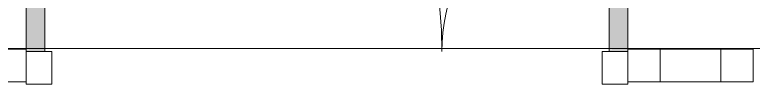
# Model space of a CAD drawing. Header units: millimetres. Extents: x -213911 to 415037, y -3642 to 107391.
# Drawn here: x 22620 to 24210, y 87029 to 87178 of the extents above; entities that cross this region are included whole.
import ezdxf

# ---------------------------------------------------------------- set-up
doc = ezdxf.new("R2010")
doc.units = ezdxf.units.MM
for name, color, linetype, lineweight in [('A-DETL-GENF', 7, 'Continuous', 9), ('A-FLOR', 7, 'Continuous', 9), ('A-GLAZ-CURT', 7, 'Continuous', 9), ('A-GLAZ-CURT-2', 7, 'Continuous', 20), ('A-GLAZ-CWMG', 7, 'Continuous', 9), ('A-GLAZ-CWMG-1', 7, 'Continuous', 20)]:
    doc.layers.add(name, color=color, linetype=linetype, lineweight=lineweight)
doc.layers.add('A-DOOR-1', color=7, linetype='Continuous', lineweight=5, true_color=0xc0c0c0)
doc.layers.add('A-FLOR-PATT-1', color=7, linetype='Continuous', lineweight=9, true_color=0xeef6ff, transparency=0.5)

# ---------------------------------------------------------------- blocks, each defined once
blk = doc.blocks.new('Дверь_Витражная_остекление_ - ДВН_ДАО_Главный вход_1200 в свету-31742133-Объем проектирования 1 этажа')
at = {"layer": 'A-DETL-GENF'}
for p, q in [((-607.5, 925), (-647.5, 925)), ((-647.5, 925), (-647.5, 35)), ((-607.5, 30), (-607.5, 925)), ((647.5, 430), (607.5, 430)), ((607.5, 430), (607.5, 30)), ((647.5, 35), (647.5, 430)), ((-647.5, 30), (-607.5, 30)), ((-592.5, 30), (-647.5, 30)), ((-592.5, -40), (-592.5, 30)), ((592.5, -40), (592.5, 30)), ((592.5, 30), (647.5, 30)), ((607.5, 30), (647.5, 30)), ((-647.5, -35), (-647.5, -40)), ((-647.5, -40), (-592.5, -40)), ((647.5, -40), (592.5, -40)), ((647.5, -35), (647.5, -40))]:
    blk.add_line(p, q, dxfattribs=at)
at = {"layer": 'A-DOOR-1'}
for p, q in [((-647.5, 925), (-647.5, 35)), ((647.5, 430), (647.5, 35))]:
    blk.add_line(p, q, dxfattribs=at)
for centre, radius, start, end in [((-647.5, 30), 895, 360, 90), ((647.5, 30), 400, 90, 180)]:
    blk.add_arc(centre, radius, start, end, dxfattribs=at)
blk = doc.blocks.new('Системная панель - Стемалит - 40мм-31720939-Объем проектирования 1 этажа')
at = {"layer": 'A-GLAZ-CURT-2'}
for p, q in [((65, 35), (-65, 35)), ((-65, 35), (-65, -35)), ((65, -35), (65, 35)), ((-65, -35), (65, -35))]:
    blk.add_line(p, q, dxfattribs=at)
blk = doc.blocks.new('Прямоугольный импост - 50 x 70 мм-31687886-Объем проектирования 1 этажа')
at = {"layer": 'A-GLAZ-CWMG-1'}
for p, q in [((-35, 35), (35, 35)), ((-35, -35), (-35, 35)), ((35, 35), (35, -35)), ((35, -35), (-35, -35))]:
    blk.add_line(p, q, dxfattribs=at)
blk = doc.blocks.new('Прямоугольный импост - 50 x 70 мм-31701779-Объем проектирования 1 этажа')
at = {"layer": 'A-GLAZ-CWMG-1'}
for p, q in [((0, 35), (-70, 35)), ((-70, 35), (-70, -35)), ((0, -35), (0, -17)), ((-70, -35), (0, -35))]:
    blk.add_line(p, q, dxfattribs=at)
blk = doc.blocks.new('Прямоугольный импост - 50 x 70 мм-31702100-Объем проектирования 1 этажа')
at = {"layer": 'A-GLAZ-CWMG-1'}
for p, q in [((-35, 35), (35, 35)), ((-35, -35), (-35, 35)), ((35, 35), (35, -35)), ((35, -35), (-35, -35))]:
    blk.add_line(p, q, dxfattribs=at)
blk = doc.blocks.new('1floor')
at = {"layer": 'A-FLOR-PATT-1'}
h = blk.add_hatch(color=256, dxfattribs=at)
h.paths.add_polyline_path([(30320, 7920), (30318.1, 8760.1), (30300, 8762.1), (30300, 7920)])
h.paths.add_polyline_path([(23835, 7920), (23875, 7920), (23875, 8313), (23835, 8313)])
h.paths.add_polyline_path([(22620, 7920), (22620, 8808), (22580, 8808), (22580, 7920)])
h.paths.add_polyline_path([(38166.6, 8020), (38520, 8020), (38520, 8065), (37544.5, 8065), (37544.5, 8020), (37970, 8020)])
h.paths.add_polyline_path([(38103.5, 10010), (38520, 10010), (38520, 10055), (37544.5, 10055), (37544.5, 10010), (37970, 10010)])
h = blk.add_hatch(color=256, dxfattribs=at)
h.paths.add_polyline_path([(23875, 7913), (23875, 7920), (23835, 7918), (23835, 7913)])
h.paths.add_polyline_path([(22580, 7913), (22620, 7913), (22620, 7920), (22580, 7918)])
at = {"layer": 'A-FLOR'}
blk.add_line((20210.3, 7920), (30210, 7920), dxfattribs=at)
at = {"layer": 'A-DOOR-1'}
blk.add_blockref('Дверь_Витражная_остекление_ - ДВН_ДАО_Главный вход_1200 в свету-31742133-Объем проектирования 1 этажа', (23227.5, 7883), dxfattribs=at)
at = {"layer": 'A-GLAZ-CURT'}
blk.add_blockref('Системная панель - Стемалит - 40мм-31720939-Объем проектирования 1 этажа', (24010, 7883), dxfattribs=at)
at = {"layer": 'A-GLAZ-CWMG', "rotation": 180}
blk.add_blockref('Прямоугольный импост - 50 x 70 мм-31701779-Объем проектирования 1 этажа', (22510, 7883), dxfattribs=at)
at = {"layer": 'A-GLAZ-CWMG', "extrusion": (0, 0, -1), "rotation": 180}
for name, p in [('Прямоугольный импост - 50 x 70 мм-31687886-Объем проектирования 1 этажа', (-23910, 7883)), ('Прямоугольный импост - 50 x 70 мм-31702100-Объем проектирования 1 этажа', (-24110, 7883))]:
    blk.add_blockref(name, p, dxfattribs=at)

msp = doc.modelspace()

# ---------------------------------------------------------------- block references
msp.add_blockref('1floor', (64.7, 79186.1))

doc.saveas('drawing.dxf')
